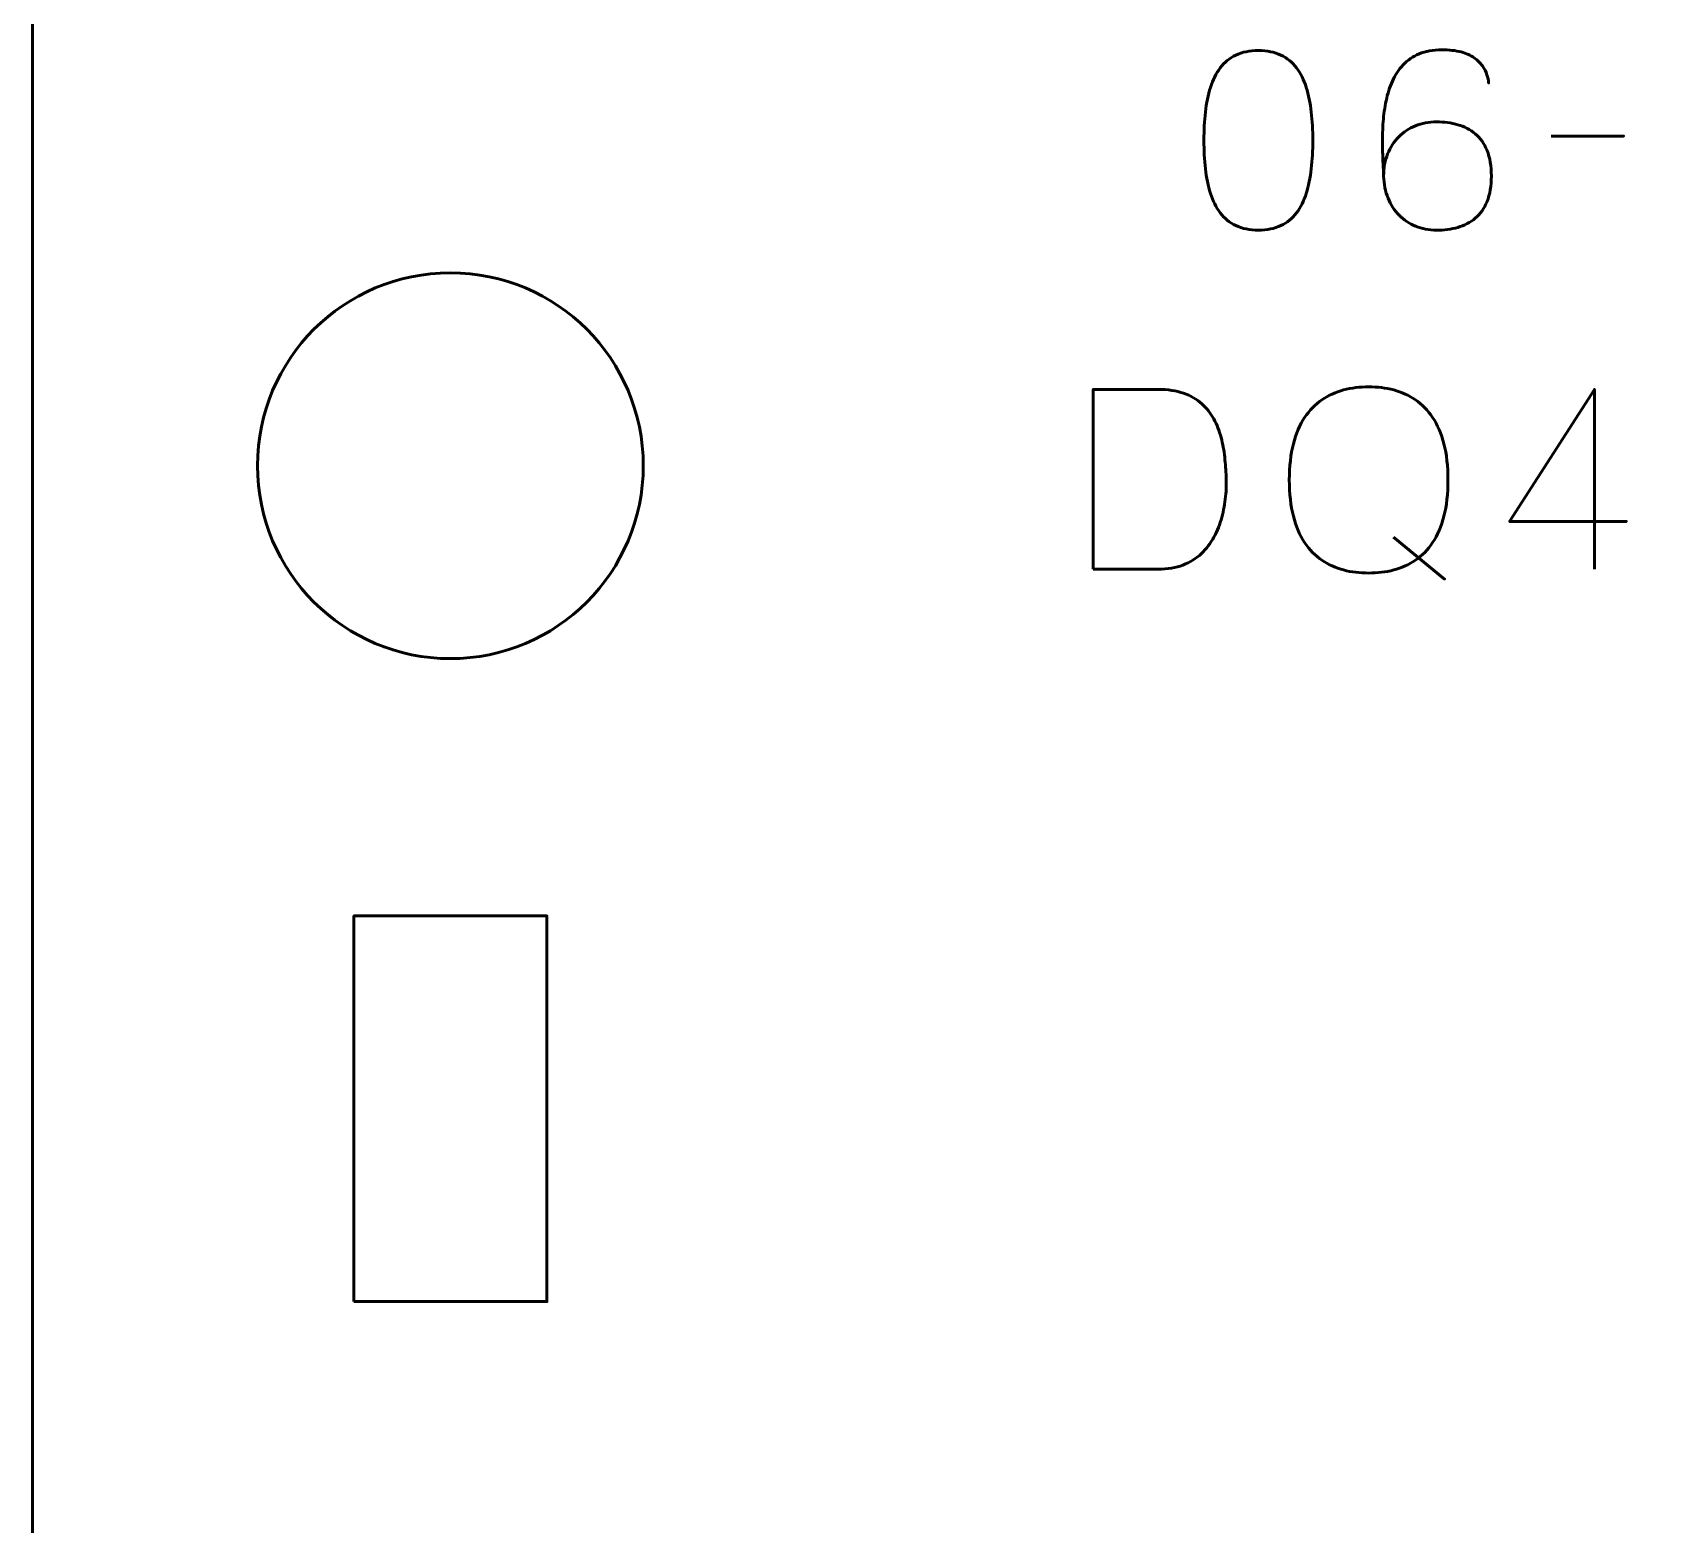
# Model space of a CAD drawing. Header units: centimetres. Extents: x -16.2 to -4.8, y -20.5 to -9.2.
# Drawn here: x -10.15 to -7.629, y -17.497 to -15.176 of the extents above; entities that cross this region are included whole.
import ezdxf

# ---------------------------------------------------------------- set-up
doc = ezdxf.new("R2010")
doc.units = ezdxf.units.CM
doc.header["$MEASUREMENT"] = 0
doc.layers.add('Layer 1', color=7, linetype='Continuous')

msp = doc.modelspace()

# ---------------------------------------------------------------- linework, layer by layer
at = {"layer": 'Layer 1', "color": 250, "lineweight": 53}
msp.add_open_spline([(-10.15003, -19.99988), (-10.15003, -19.99988), (-10.15003, -9.6999), (-10.15003, -9.6999), (-10.15003, -9.6999), (-10.15003, -9.4229), (-9.92694, -9.19994), (-9.64994, -9.19994), (-9.64994, -9.19994), (-9.64994, -9.19994), (-5.35007, -9.19994), (-5.35007, -9.19994), (-5.35007, -9.19994), (-5.07293, -9.19994), (-4.84997, -9.4229), (-4.84997, -9.6999), (-4.84997, -9.6999), (-4.84997, -9.6999), (-4.84997, -19.99988), (-4.84997, -19.99988), (-4.84997, -19.99988), (-4.84997, -20.27688), (-5.07293, -20.49998), (-5.35007, -20.49998), (-5.35007, -20.49998), (-5.35007, -20.49998), (-9.64994, -20.49998), (-9.64994, -20.49998), (-9.64994, -20.49998), (-9.92694, -20.49998), (-10.15003, -20.27688), (-10.15003, -19.99988)], degree=3, knots=[0, 0, 0, 0, 0.125, 0.125, 0.125, 0.125, 0.25, 0.25, 0.25, 0.25, 0.375, 0.375, 0.375, 0.375, 0.5, 0.5, 0.5, 0.5, 0.625, 0.625, 0.625, 0.625, 0.75, 0.75, 0.75, 0.75, 0.875, 0.875, 0.875, 0.875, 1, 1, 1, 1], dxfattribs=at)
at = {"layer": 'Layer 1', "color": 30, "lineweight": 53}
for points, knots in [([(-8.04855, -15.39944), (-8.04849, -15.38676), (-8.04642, -15.37532), (-8.04228, -15.36497), (-8.04228, -15.36497), (-8.0382, -15.35468), (-8.03245, -15.34582), (-8.02501, -15.33839), (-8.02501, -15.33839), (-8.01764, -15.33101), (-8.0089, -15.32532), (-7.99894, -15.32131), (-7.99894, -15.32131), (-7.98898, -15.3173), (-7.97805, -15.3153), (-7.96628, -15.31523), (-7.96628, -15.31523), (-7.95445, -15.31517), (-7.94339, -15.31665), (-7.9331, -15.31963), (-7.9331, -15.31963), (-7.92282, -15.32254), (-7.91383, -15.32733), (-7.906, -15.33392), (-7.906, -15.33392), (-7.89818, -15.34046), (-7.89203, -15.34912), (-7.88764, -15.35992), (-7.88764, -15.35992), (-7.88324, -15.37072), (-7.88097, -15.38385), (-7.88091, -15.39944), (-7.88091, -15.39944), (-7.88097, -15.41503), (-7.88324, -15.42816), (-7.88764, -15.43896), (-7.88764, -15.43896), (-7.89203, -15.44976), (-7.89818, -15.45843), (-7.906, -15.46496), (-7.906, -15.46496), (-7.91383, -15.47156), (-7.92282, -15.47634), (-7.9331, -15.47925), (-7.9331, -15.47925), (-7.94339, -15.48223), (-7.95445, -15.48371), (-7.96628, -15.48365), (-7.96628, -15.48365), (-7.97805, -15.48359), (-7.98885, -15.48158), (-7.99875, -15.47757), (-7.99875, -15.47757), (-8.00858, -15.47356), (-8.01712, -15.46787), (-8.02443, -15.46043), (-8.02443, -15.46043), (-8.03173, -15.45306), (-8.03749, -15.4442), (-8.04163, -15.43385), (-8.04163, -15.43385), (-8.04583, -15.42357), (-8.0481, -15.41212), (-8.04855, -15.39944), (-8.04855, -15.39944), (-8.04881, -15.39304), (-8.04913, -15.38541), (-8.04959, -15.37655), (-8.04959, -15.37655), (-8.05004, -15.36762), (-8.0503, -15.35792), (-8.05036, -15.34751), (-8.05036, -15.34751), (-8.05043, -15.33703), (-8.0501, -15.32623), (-8.04926, -15.31517), (-8.04926, -15.31517), (-8.04849, -15.30404), (-8.04693, -15.29311), (-8.04467, -15.28231), (-8.04467, -15.28231), (-8.04241, -15.27158), (-8.03917, -15.26142), (-8.0349, -15.25191), (-8.0349, -15.25191), (-8.03064, -15.24241), (-8.02514, -15.234), (-8.01835, -15.22669), (-8.01835, -15.22669), (-8.01149, -15.21938), (-8.00315, -15.21362), (-7.99325, -15.20942), (-7.99325, -15.20942), (-7.98336, -15.20528), (-7.97165, -15.20315), (-7.95813, -15.20308), (-7.95813, -15.20308), (-7.94636, -15.20315), (-7.9364, -15.20431), (-7.92812, -15.20658), (-7.92812, -15.20658), (-7.91984, -15.20884), (-7.91305, -15.21188), (-7.90762, -15.21563), (-7.90762, -15.21563), (-7.90225, -15.21945), (-7.89798, -15.22359), (-7.89488, -15.22818), (-7.89488, -15.22818), (-7.89177, -15.2327), (-7.88945, -15.2373), (-7.88802, -15.24189), (-7.88802, -15.24189), (-7.88654, -15.24648), (-7.88557, -15.25075), (-7.88518, -15.25469), (-7.88518, -15.25469), (-7.88557, -15.25075), (-7.88654, -15.24648), (-7.88802, -15.24189), (-7.88802, -15.24189), (-7.88945, -15.2373), (-7.89177, -15.2327), (-7.89488, -15.22818), (-7.89488, -15.22818), (-7.89798, -15.22359), (-7.90225, -15.21945), (-7.90762, -15.21563), (-7.90762, -15.21563), (-7.91305, -15.21188), (-7.91984, -15.20884), (-7.92812, -15.20658), (-7.92812, -15.20658), (-7.9364, -15.20431), (-7.94636, -15.20315), (-7.95813, -15.20308), (-7.95813, -15.20308), (-7.97165, -15.20315), (-7.98336, -15.20528), (-7.99325, -15.20942), (-7.99325, -15.20942), (-8.00315, -15.21362), (-8.01149, -15.21938), (-8.01835, -15.22669), (-8.01835, -15.22669), (-8.02514, -15.234), (-8.03064, -15.24241), (-8.0349, -15.25191), (-8.0349, -15.25191), (-8.03917, -15.26142), (-8.04241, -15.27158), (-8.04467, -15.28231), (-8.04467, -15.28231), (-8.04693, -15.29311), (-8.04849, -15.30404), (-8.04926, -15.31517), (-8.04926, -15.31517), (-8.0501, -15.32623), (-8.05043, -15.33703), (-8.05036, -15.34751), (-8.05036, -15.34751), (-8.0503, -15.35792), (-8.05004, -15.36762), (-8.04959, -15.37655), (-8.04959, -15.37655), (-8.04913, -15.38541), (-8.04881, -15.39304), (-8.04855, -15.39944), (-8.04855, -15.39944), (-8.0481, -15.41212), (-8.04583, -15.42357), (-8.04163, -15.43385), (-8.04163, -15.43385), (-8.03749, -15.4442), (-8.03173, -15.45306), (-8.02443, -15.46043), (-8.02443, -15.46043), (-8.01712, -15.46787), (-8.00858, -15.47356), (-7.99875, -15.47757), (-7.99875, -15.47757), (-7.98885, -15.48158), (-7.97805, -15.48359), (-7.96628, -15.48365), (-7.96628, -15.48365), (-7.95445, -15.48371), (-7.94339, -15.48223), (-7.9331, -15.47925), (-7.9331, -15.47925), (-7.92282, -15.47634), (-7.91383, -15.47156), (-7.906, -15.46496), (-7.906, -15.46496), (-7.89818, -15.45843), (-7.89203, -15.44976), (-7.88764, -15.43896), (-7.88764, -15.43896), (-7.88324, -15.42816), (-7.88097, -15.41503), (-7.88091, -15.39944), (-7.88091, -15.39944), (-7.88097, -15.38385), (-7.88324, -15.37072), (-7.88764, -15.35992), (-7.88764, -15.35992), (-7.89203, -15.34912), (-7.89818, -15.34046), (-7.906, -15.33392), (-7.906, -15.33392), (-7.91383, -15.32733), (-7.92282, -15.32254), (-7.9331, -15.31963), (-7.9331, -15.31963), (-7.94339, -15.31665), (-7.95445, -15.31517), (-7.96628, -15.31523), (-7.96628, -15.31523), (-7.97805, -15.3153), (-7.98898, -15.3173), (-7.99894, -15.32131), (-7.99894, -15.32131), (-8.0089, -15.32532), (-8.01764, -15.33101), (-8.02501, -15.33839), (-8.02501, -15.33839), (-8.03245, -15.34582), (-8.0382, -15.35468), (-8.04228, -15.36497), (-8.04228, -15.36497), (-8.04642, -15.37532), (-8.04849, -15.38676), (-8.04855, -15.39944)], [0, 0, 0, 0, 0.0172414, 0.0172414, 0.0172414, 0.0172414, 0.0344828, 0.0344828, 0.0344828, 0.0344828, 0.0517241, 0.0517241, 0.0517241, 0.0517241, 0.0689655, 0.0689655, 0.0689655, 0.0689655, 0.0862069, 0.0862069, 0.0862069, 0.0862069, 0.1034483, 0.1034483, 0.1034483, 0.1034483, 0.1206897, 0.1206897, 0.1206897, 0.1206897, 0.137931, 0.137931, 0.137931, 0.137931, 0.1551724, 0.1551724, 0.1551724, 0.1551724, 0.1724138, 0.1724138, 0.1724138, 0.1724138, 0.1896552, 0.1896552, 0.1896552, 0.1896552, 0.2068966, 0.2068966, 0.2068966, 0.2068966, 0.2241379, 0.2241379, 0.2241379, 0.2241379, 0.2413793, 0.2413793, 0.2413793, 0.2413793, 0.2586207, 0.2586207, 0.2586207, 0.2586207, 0.2758621, 0.2758621, 0.2758621, 0.2758621, 0.2931034, 0.2931034, 0.2931034, 0.2931034, 0.3103448, 0.3103448, 0.3103448, 0.3103448, 0.3275862, 0.3275862, 0.3275862, 0.3275862, 0.3448276, 0.3448276, 0.3448276, 0.3448276, 0.362069, 0.362069, 0.362069, 0.362069, 0.3793103, 0.3793103, 0.3793103, 0.3793103, 0.3965517, 0.3965517, 0.3965517, 0.3965517, 0.4137931, 0.4137931, 0.4137931, 0.4137931, 0.4310345, 0.4310345, 0.4310345, 0.4310345, 0.4482759, 0.4482759, 0.4482759, 0.4482759, 0.4655172, 0.4655172, 0.4655172, 0.4655172, 0.4827586, 0.4827586, 0.4827586, 0.4827586, 0.5, 0.5, 0.5, 0.5, 0.5172414, 0.5172414, 0.5172414, 0.5172414, 0.5344828, 0.5344828, 0.5344828, 0.5344828, 0.5517241, 0.5517241, 0.5517241, 0.5517241, 0.5689655, 0.5689655, 0.5689655, 0.5689655, 0.5862069, 0.5862069, 0.5862069, 0.5862069, 0.6034483, 0.6034483, 0.6034483, 0.6034483, 0.6206897, 0.6206897, 0.6206897, 0.6206897, 0.637931, 0.637931, 0.637931, 0.637931, 0.6551724, 0.6551724, 0.6551724, 0.6551724, 0.6724138, 0.6724138, 0.6724138, 0.6724138, 0.6896552, 0.6896552, 0.6896552, 0.6896552, 0.7068966, 0.7068966, 0.7068966, 0.7068966, 0.7241379, 0.7241379, 0.7241379, 0.7241379, 0.7413793, 0.7413793, 0.7413793, 0.7413793, 0.7586207, 0.7586207, 0.7586207, 0.7586207, 0.7758621, 0.7758621, 0.7758621, 0.7758621, 0.7931034, 0.7931034, 0.7931034, 0.7931034, 0.8103448, 0.8103448, 0.8103448, 0.8103448, 0.8275862, 0.8275862, 0.8275862, 0.8275862, 0.8448276, 0.8448276, 0.8448276, 0.8448276, 0.862069, 0.862069, 0.862069, 0.862069, 0.8793103, 0.8793103, 0.8793103, 0.8793103, 0.8965517, 0.8965517, 0.8965517, 0.8965517, 0.9137931, 0.9137931, 0.9137931, 0.9137931, 0.9310345, 0.9310345, 0.9310345, 0.9310345, 0.9482759, 0.9482759, 0.9482759, 0.9482759, 0.9655172, 0.9655172, 0.9655172, 0.9655172, 0.9827586, 0.9827586, 0.9827586, 0.9827586, 1, 1, 1, 1]), ([(-8.24335, -15.48365), (-8.22977, -15.48359), (-8.21806, -15.48119), (-8.2083, -15.47654), (-8.2083, -15.47654), (-8.1986, -15.47188), (-8.19051, -15.46522), (-8.18404, -15.45674), (-8.18404, -15.45674), (-8.17764, -15.44821), (-8.1726, -15.43812), (-8.16884, -15.42648), (-8.16884, -15.42648), (-8.16516, -15.41483), (-8.16251, -15.40209), (-8.16102, -15.38812), (-8.16102, -15.38812), (-8.15947, -15.37415), (-8.15869, -15.35947), (-8.15876, -15.34395), (-8.15876, -15.34395), (-8.15869, -15.32849), (-8.15947, -15.31381), (-8.16102, -15.2999), (-8.16102, -15.2999), (-8.16251, -15.286), (-8.16516, -15.27319), (-8.16884, -15.26155), (-8.16884, -15.26155), (-8.1726, -15.24997), (-8.17764, -15.23988), (-8.18404, -15.23128), (-8.18404, -15.23128), (-8.19051, -15.22274), (-8.1986, -15.21608), (-8.2083, -15.21143), (-8.2083, -15.21143), (-8.21806, -15.2067), (-8.22977, -15.20431), (-8.24335, -15.20425), (-8.24335, -15.20425), (-8.25693, -15.20431), (-8.26864, -15.2067), (-8.27841, -15.21143), (-8.27841, -15.21143), (-8.28811, -15.21608), (-8.29619, -15.22274), (-8.30266, -15.23128), (-8.30266, -15.23128), (-8.30906, -15.23988), (-8.31411, -15.24997), (-8.31786, -15.26155), (-8.31786, -15.26155), (-8.32155, -15.27319), (-8.3242, -15.286), (-8.32569, -15.2999), (-8.32569, -15.2999), (-8.32724, -15.31381), (-8.32801, -15.32849), (-8.32795, -15.34395), (-8.32795, -15.34395), (-8.32801, -15.35947), (-8.32724, -15.37415), (-8.32569, -15.38812), (-8.32569, -15.38812), (-8.3242, -15.40209), (-8.32155, -15.41483), (-8.31786, -15.42648), (-8.31786, -15.42648), (-8.31411, -15.43812), (-8.30906, -15.44821), (-8.30266, -15.45674), (-8.30266, -15.45674), (-8.29619, -15.46522), (-8.28811, -15.47188), (-8.27841, -15.47654), (-8.27841, -15.47654), (-8.26864, -15.48119), (-8.25693, -15.48359), (-8.24335, -15.48365)], [0, 0, 0, 0, 0.05, 0.05, 0.05, 0.05, 0.1, 0.1, 0.1, 0.1, 0.15, 0.15, 0.15, 0.15, 0.2, 0.2, 0.2, 0.2, 0.25, 0.25, 0.25, 0.25, 0.3, 0.3, 0.3, 0.3, 0.35, 0.35, 0.35, 0.35, 0.4, 0.4, 0.4, 0.4, 0.45, 0.45, 0.45, 0.45, 0.5, 0.5, 0.5, 0.5, 0.55, 0.55, 0.55, 0.55, 0.6, 0.6, 0.6, 0.6, 0.65, 0.65, 0.65, 0.65, 0.7, 0.7, 0.7, 0.7, 0.75, 0.75, 0.75, 0.75, 0.8, 0.8, 0.8, 0.8, 0.85, 0.85, 0.85, 0.85, 0.9, 0.9, 0.9, 0.9, 0.95, 0.95, 0.95, 0.95, 1, 1, 1, 1]), ([(-8.24335, -15.48365), (-8.22977, -15.48359), (-8.21806, -15.48119), (-8.2083, -15.47654), (-8.2083, -15.47654), (-8.1986, -15.47188), (-8.19051, -15.46522), (-8.18404, -15.45674), (-8.18404, -15.45674), (-8.17764, -15.44821), (-8.1726, -15.43812), (-8.16884, -15.42648), (-8.16884, -15.42648), (-8.16516, -15.41483), (-8.16251, -15.40209), (-8.16102, -15.38812), (-8.16102, -15.38812), (-8.15947, -15.37415), (-8.15869, -15.35947), (-8.15876, -15.34395), (-8.15876, -15.34395), (-8.15869, -15.32849), (-8.15947, -15.31381), (-8.16102, -15.2999), (-8.16102, -15.2999), (-8.16251, -15.286), (-8.16516, -15.27319), (-8.16884, -15.26155), (-8.16884, -15.26155), (-8.1726, -15.24997), (-8.17764, -15.23988), (-8.18404, -15.23128), (-8.18404, -15.23128), (-8.19051, -15.22274), (-8.1986, -15.21608), (-8.2083, -15.21143), (-8.2083, -15.21143), (-8.21806, -15.2067), (-8.22977, -15.20431), (-8.24335, -15.20425), (-8.24335, -15.20425), (-8.25693, -15.20431), (-8.26864, -15.2067), (-8.27841, -15.21143), (-8.27841, -15.21143), (-8.28811, -15.21608), (-8.29619, -15.22274), (-8.30266, -15.23128), (-8.30266, -15.23128), (-8.30906, -15.23988), (-8.31411, -15.24997), (-8.31786, -15.26155), (-8.31786, -15.26155), (-8.32155, -15.27319), (-8.3242, -15.286), (-8.32569, -15.2999), (-8.32569, -15.2999), (-8.32724, -15.31381), (-8.32801, -15.32849), (-8.32795, -15.34395), (-8.32795, -15.34395), (-8.32801, -15.35947), (-8.32724, -15.37415), (-8.32569, -15.38812), (-8.32569, -15.38812), (-8.3242, -15.40209), (-8.32155, -15.41483), (-8.31786, -15.42648), (-8.31786, -15.42648), (-8.31411, -15.43812), (-8.30906, -15.44821), (-8.30266, -15.45674), (-8.30266, -15.45674), (-8.29619, -15.46522), (-8.28811, -15.47188), (-8.27841, -15.47654), (-8.27841, -15.47654), (-8.26864, -15.48119), (-8.25693, -15.48359), (-8.24335, -15.48365)], [0, 0, 0, 0, 0.05, 0.05, 0.05, 0.05, 0.1, 0.1, 0.1, 0.1, 0.15, 0.15, 0.15, 0.15, 0.2, 0.2, 0.2, 0.2, 0.25, 0.25, 0.25, 0.25, 0.3, 0.3, 0.3, 0.3, 0.35, 0.35, 0.35, 0.35, 0.4, 0.4, 0.4, 0.4, 0.45, 0.45, 0.45, 0.45, 0.5, 0.5, 0.5, 0.5, 0.55, 0.55, 0.55, 0.55, 0.6, 0.6, 0.6, 0.6, 0.65, 0.65, 0.65, 0.65, 0.7, 0.7, 0.7, 0.7, 0.75, 0.75, 0.75, 0.75, 0.8, 0.8, 0.8, 0.8, 0.85, 0.85, 0.85, 0.85, 0.9, 0.9, 0.9, 0.9, 0.95, 0.95, 0.95, 0.95, 1, 1, 1, 1]), ([(-7.78816, -15.33735), (-7.78816, -15.33735), (-7.67523, -15.33735), (-7.67523, -15.33735), (-7.67523, -15.33735), (-7.67523, -15.33735), (-7.78816, -15.33735), (-7.78816, -15.33735)], [0, 0, 0, 0, 0.5, 0.5, 0.5, 0.5, 1, 1, 1, 1]), ([(-8.50026, -16.01103), (-8.50026, -16.01103), (-8.50026, -15.73124), (-8.50026, -15.73124), (-8.50026, -15.73124), (-8.50026, -15.73124), (-8.39936, -15.73124), (-8.39936, -15.73124), (-8.39936, -15.73124), (-8.38404, -15.7313), (-8.37078, -15.73331), (-8.35959, -15.73725), (-8.35959, -15.73725), (-8.34846, -15.7412), (-8.33902, -15.74663), (-8.33139, -15.75349), (-8.33139, -15.75349), (-8.32369, -15.76041), (-8.31748, -15.76836), (-8.31263, -15.77729), (-8.31263, -15.77729), (-8.30778, -15.78628), (-8.30403, -15.79585), (-8.30138, -15.806), (-8.30138, -15.806), (-8.29873, -15.81609), (-8.29685, -15.82638), (-8.29569, -15.83679), (-8.29569, -15.83679), (-8.29452, -15.8472), (-8.29375, -15.85729), (-8.29342, -15.86706), (-8.29342, -15.86706), (-8.29297, -15.87683), (-8.29329, -15.88711), (-8.29433, -15.89791), (-8.29433, -15.89791), (-8.29536, -15.90871), (-8.2973, -15.91951), (-8.30021, -15.93025), (-8.30021, -15.93025), (-8.30306, -15.94099), (-8.30713, -15.9512), (-8.31237, -15.96084), (-8.31237, -15.96084), (-8.31755, -15.97054), (-8.32414, -15.97914), (-8.33204, -15.98665), (-8.33204, -15.98665), (-8.33999, -15.99415), (-8.3495, -16.0001), (-8.36062, -16.00443), (-8.36062, -16.00443), (-8.37175, -16.00877), (-8.38468, -16.01097), (-8.39936, -16.01103), (-8.39936, -16.01103), (-8.39936, -16.01103), (-8.50026, -16.01103), (-8.50026, -16.01103)], [0, 0, 0, 0, 0.0666667, 0.0666667, 0.0666667, 0.0666667, 0.1333333, 0.1333333, 0.1333333, 0.1333333, 0.2, 0.2, 0.2, 0.2, 0.2666667, 0.2666667, 0.2666667, 0.2666667, 0.3333333, 0.3333333, 0.3333333, 0.3333333, 0.4, 0.4, 0.4, 0.4, 0.4666667, 0.4666667, 0.4666667, 0.4666667, 0.5333333, 0.5333333, 0.5333333, 0.5333333, 0.6, 0.6, 0.6, 0.6, 0.6666667, 0.6666667, 0.6666667, 0.6666667, 0.7333333, 0.7333333, 0.7333333, 0.7333333, 0.8, 0.8, 0.8, 0.8, 0.8666667, 0.8666667, 0.8666667, 0.8666667, 0.9333333, 0.9333333, 0.9333333, 0.9333333, 1, 1, 1, 1]), ([(-8.50026, -16.01103), (-8.50026, -16.01103), (-8.50026, -15.73124), (-8.50026, -15.73124), (-8.50026, -15.73124), (-8.50026, -15.73124), (-8.39936, -15.73124), (-8.39936, -15.73124), (-8.39936, -15.73124), (-8.38404, -15.7313), (-8.37078, -15.73331), (-8.35959, -15.73725), (-8.35959, -15.73725), (-8.34846, -15.7412), (-8.33902, -15.74663), (-8.33139, -15.75349), (-8.33139, -15.75349), (-8.32369, -15.76041), (-8.31748, -15.76836), (-8.31263, -15.77729), (-8.31263, -15.77729), (-8.30778, -15.78628), (-8.30403, -15.79585), (-8.30138, -15.806), (-8.30138, -15.806), (-8.29873, -15.81609), (-8.29685, -15.82638), (-8.29569, -15.83679), (-8.29569, -15.83679), (-8.29452, -15.8472), (-8.29375, -15.85729), (-8.29342, -15.86706), (-8.29342, -15.86706), (-8.29297, -15.87683), (-8.29329, -15.88711), (-8.29433, -15.89791), (-8.29433, -15.89791), (-8.29536, -15.90871), (-8.2973, -15.91951), (-8.30021, -15.93025), (-8.30021, -15.93025), (-8.30306, -15.94099), (-8.30713, -15.9512), (-8.31237, -15.96084), (-8.31237, -15.96084), (-8.31755, -15.97054), (-8.32414, -15.97914), (-8.33204, -15.98665), (-8.33204, -15.98665), (-8.33999, -15.99415), (-8.3495, -16.0001), (-8.36062, -16.00443), (-8.36062, -16.00443), (-8.37175, -16.00877), (-8.38468, -16.01097), (-8.39936, -16.01103), (-8.39936, -16.01103), (-8.39936, -16.01103), (-8.50026, -16.01103), (-8.50026, -16.01103)], [0, 0, 0, 0, 0.0666667, 0.0666667, 0.0666667, 0.0666667, 0.1333333, 0.1333333, 0.1333333, 0.1333333, 0.2, 0.2, 0.2, 0.2, 0.2666667, 0.2666667, 0.2666667, 0.2666667, 0.3333333, 0.3333333, 0.3333333, 0.3333333, 0.4, 0.4, 0.4, 0.4, 0.4666667, 0.4666667, 0.4666667, 0.4666667, 0.5333333, 0.5333333, 0.5333333, 0.5333333, 0.6, 0.6, 0.6, 0.6, 0.6666667, 0.6666667, 0.6666667, 0.6666667, 0.7333333, 0.7333333, 0.7333333, 0.7333333, 0.8, 0.8, 0.8, 0.8, 0.8666667, 0.8666667, 0.8666667, 0.8666667, 0.9333333, 0.9333333, 0.9333333, 0.9333333, 1, 1, 1, 1]), ([(-8.07184, -16.01685), (-8.05819, -16.01692), (-8.04525, -16.0153), (-8.0329, -16.01213), (-8.0329, -16.01213), (-8.02061, -16.0089), (-8.00936, -16.00385), (-7.99908, -15.99687), (-7.99908, -15.99687), (-7.98879, -15.98988), (-7.97987, -15.98076), (-7.9723, -15.96951), (-7.9723, -15.96951), (-7.96473, -15.95819), (-7.95891, -15.94454), (-7.95477, -15.92844), (-7.95477, -15.92844), (-7.95057, -15.91233), (-7.9485, -15.89358), (-7.94843, -15.8721), (-7.94843, -15.8721), (-7.9485, -15.85083), (-7.95057, -15.83213), (-7.95477, -15.81609), (-7.95477, -15.81609), (-7.95891, -15.79999), (-7.96473, -15.78634), (-7.9723, -15.77502), (-7.9723, -15.77502), (-7.97987, -15.76377), (-7.98879, -15.75459), (-7.99908, -15.7476), (-7.99908, -15.7476), (-8.00936, -15.74055), (-8.02061, -15.73544), (-8.0329, -15.73214), (-8.0329, -15.73214), (-8.04525, -15.72891), (-8.05819, -15.72729), (-8.07184, -15.72736), (-8.07184, -15.72736), (-8.08548, -15.72729), (-8.09842, -15.72891), (-8.11077, -15.73214), (-8.11077, -15.73214), (-8.12306, -15.73544), (-8.13431, -15.74055), (-8.1446, -15.7476), (-8.1446, -15.7476), (-8.15488, -15.75459), (-8.16381, -15.76377), (-8.17137, -15.77502), (-8.17137, -15.77502), (-8.17894, -15.78634), (-8.18476, -15.79999), (-8.1889, -15.81609), (-8.1889, -15.81609), (-8.19311, -15.83213), (-8.19517, -15.85083), (-8.19524, -15.8721), (-8.19524, -15.8721), (-8.19517, -15.89358), (-8.19311, -15.91233), (-8.1889, -15.92844), (-8.1889, -15.92844), (-8.18476, -15.94454), (-8.17894, -15.95819), (-8.17137, -15.96951), (-8.17137, -15.96951), (-8.16381, -15.98076), (-8.15488, -15.98988), (-8.1446, -15.99687), (-8.1446, -15.99687), (-8.13431, -16.00385), (-8.12306, -16.0089), (-8.11077, -16.01213), (-8.11077, -16.01213), (-8.09842, -16.0153), (-8.08548, -16.01692), (-8.07184, -16.01685)], [0, 0, 0, 0, 0.05, 0.05, 0.05, 0.05, 0.1, 0.1, 0.1, 0.1, 0.15, 0.15, 0.15, 0.15, 0.2, 0.2, 0.2, 0.2, 0.25, 0.25, 0.25, 0.25, 0.3, 0.3, 0.3, 0.3, 0.35, 0.35, 0.35, 0.35, 0.4, 0.4, 0.4, 0.4, 0.45, 0.45, 0.45, 0.45, 0.5, 0.5, 0.5, 0.5, 0.55, 0.55, 0.55, 0.55, 0.6, 0.6, 0.6, 0.6, 0.65, 0.65, 0.65, 0.65, 0.7, 0.7, 0.7, 0.7, 0.75, 0.75, 0.75, 0.75, 0.8, 0.8, 0.8, 0.8, 0.85, 0.85, 0.85, 0.85, 0.9, 0.9, 0.9, 0.9, 0.95, 0.95, 0.95, 0.95, 1, 1, 1, 1]), ([(-8.07184, -16.01685), (-8.05819, -16.01692), (-8.04525, -16.0153), (-8.0329, -16.01213), (-8.0329, -16.01213), (-8.02061, -16.0089), (-8.00936, -16.00385), (-7.99908, -15.99687), (-7.99908, -15.99687), (-7.98879, -15.98988), (-7.97987, -15.98076), (-7.9723, -15.96951), (-7.9723, -15.96951), (-7.96473, -15.95819), (-7.95891, -15.94454), (-7.95477, -15.92844), (-7.95477, -15.92844), (-7.95057, -15.91233), (-7.9485, -15.89358), (-7.94843, -15.8721), (-7.94843, -15.8721), (-7.9485, -15.85083), (-7.95057, -15.83213), (-7.95477, -15.81609), (-7.95477, -15.81609), (-7.95891, -15.79999), (-7.96473, -15.78634), (-7.9723, -15.77502), (-7.9723, -15.77502), (-7.97987, -15.76377), (-7.98879, -15.75459), (-7.99908, -15.7476), (-7.99908, -15.7476), (-8.00936, -15.74055), (-8.02061, -15.73544), (-8.0329, -15.73214), (-8.0329, -15.73214), (-8.04525, -15.72891), (-8.05819, -15.72729), (-8.07184, -15.72736), (-8.07184, -15.72736), (-8.08548, -15.72729), (-8.09842, -15.72891), (-8.11077, -15.73214), (-8.11077, -15.73214), (-8.12306, -15.73544), (-8.13431, -15.74055), (-8.1446, -15.7476), (-8.1446, -15.7476), (-8.15488, -15.75459), (-8.16381, -15.76377), (-8.17137, -15.77502), (-8.17137, -15.77502), (-8.17894, -15.78634), (-8.18476, -15.79999), (-8.1889, -15.81609), (-8.1889, -15.81609), (-8.19311, -15.83213), (-8.19517, -15.85083), (-8.19524, -15.8721), (-8.19524, -15.8721), (-8.19517, -15.89358), (-8.19311, -15.91233), (-8.1889, -15.92844), (-8.1889, -15.92844), (-8.18476, -15.94454), (-8.17894, -15.95819), (-8.17137, -15.96951), (-8.17137, -15.96951), (-8.16381, -15.98076), (-8.15488, -15.98988), (-8.1446, -15.99687), (-8.1446, -15.99687), (-8.13431, -16.00385), (-8.12306, -16.0089), (-8.11077, -16.01213), (-8.11077, -16.01213), (-8.09842, -16.0153), (-8.08548, -16.01692), (-8.07184, -16.01685)], [0, 0, 0, 0, 0.05, 0.05, 0.05, 0.05, 0.1, 0.1, 0.1, 0.1, 0.15, 0.15, 0.15, 0.15, 0.2, 0.2, 0.2, 0.2, 0.25, 0.25, 0.25, 0.25, 0.3, 0.3, 0.3, 0.3, 0.35, 0.35, 0.35, 0.35, 0.4, 0.4, 0.4, 0.4, 0.45, 0.45, 0.45, 0.45, 0.5, 0.5, 0.5, 0.5, 0.55, 0.55, 0.55, 0.55, 0.6, 0.6, 0.6, 0.6, 0.65, 0.65, 0.65, 0.65, 0.7, 0.7, 0.7, 0.7, 0.75, 0.75, 0.75, 0.75, 0.8, 0.8, 0.8, 0.8, 0.85, 0.85, 0.85, 0.85, 0.9, 0.9, 0.9, 0.9, 0.95, 0.95, 0.95, 0.95, 1, 1, 1, 1]), ([(-7.72064, -16.01103), (-7.72064, -16.01103), (-7.72064, -15.73124), (-7.72064, -15.73124), (-7.72064, -15.73124), (-7.72064, -15.73124), (-7.85258, -15.93652), (-7.85258, -15.93652), (-7.85258, -15.93652), (-7.85258, -15.93652), (-7.67097, -15.93652), (-7.67097, -15.93652), (-7.67097, -15.93652), (-7.67097, -15.93652), (-7.85258, -15.93652), (-7.85258, -15.93652), (-7.85258, -15.93652), (-7.85258, -15.93652), (-7.72064, -15.73124), (-7.72064, -15.73124), (-7.72064, -15.73124), (-7.72064, -15.73124), (-7.72064, -16.01103), (-7.72064, -16.01103)], [0, 0, 0, 0, 0.1666667, 0.1666667, 0.1666667, 0.1666667, 0.3333333, 0.3333333, 0.3333333, 0.3333333, 0.5, 0.5, 0.5, 0.5, 0.6666667, 0.6666667, 0.6666667, 0.6666667, 0.8333333, 0.8333333, 0.8333333, 0.8333333, 1, 1, 1, 1]), ([(-8.03303, -15.96097), (-8.03303, -15.96097), (-7.95387, -16.02616), (-7.95387, -16.02616), (-7.95387, -16.02616), (-7.95387, -16.02616), (-8.03303, -15.96097), (-8.03303, -15.96097)], [0, 0, 0, 0, 0.5, 0.5, 0.5, 0.5, 1, 1, 1, 1])]:
    msp.add_open_spline(points, degree=3, knots=knots, dxfattribs=at)
at = {"layer": 'Layer 1', "lineweight": 53}
for points in [[(-9.5, -15.54994), (-9.33423, -15.54994), (-9.2, -15.68428), (-9.2, -15.84994), (-9.2, -15.84994), (-9.2, -16.01557), (-9.33423, -16.14995), (-9.5, -16.14995), (-9.5, -16.14995), (-9.66567, -16.14995), (-9.80001, -16.01557), (-9.80001, -15.84994), (-9.80001, -15.84994), (-9.80001, -15.68428), (-9.66567, -15.54994), (-9.5, -15.54994)], [(-9.64994, -17.14997), (-9.64994, -17.14997), (-9.64994, -16.54996), (-9.64994, -16.54996), (-9.64994, -16.54996), (-9.64994, -16.54996), (-9.34993, -16.54996), (-9.34993, -16.54996), (-9.34993, -16.54996), (-9.34993, -16.54996), (-9.34993, -17.14997), (-9.34993, -17.14997), (-9.34993, -17.14997), (-9.34993, -17.14997), (-9.64994, -17.14997), (-9.64994, -17.14997)]]:
    msp.add_open_spline(points, degree=3, knots=[0, 0, 0, 0, 0.25, 0.25, 0.25, 0.25, 0.5, 0.5, 0.5, 0.5, 0.75, 0.75, 0.75, 0.75, 1, 1, 1, 1], dxfattribs=at)

doc.saveas('drawing.dxf')
